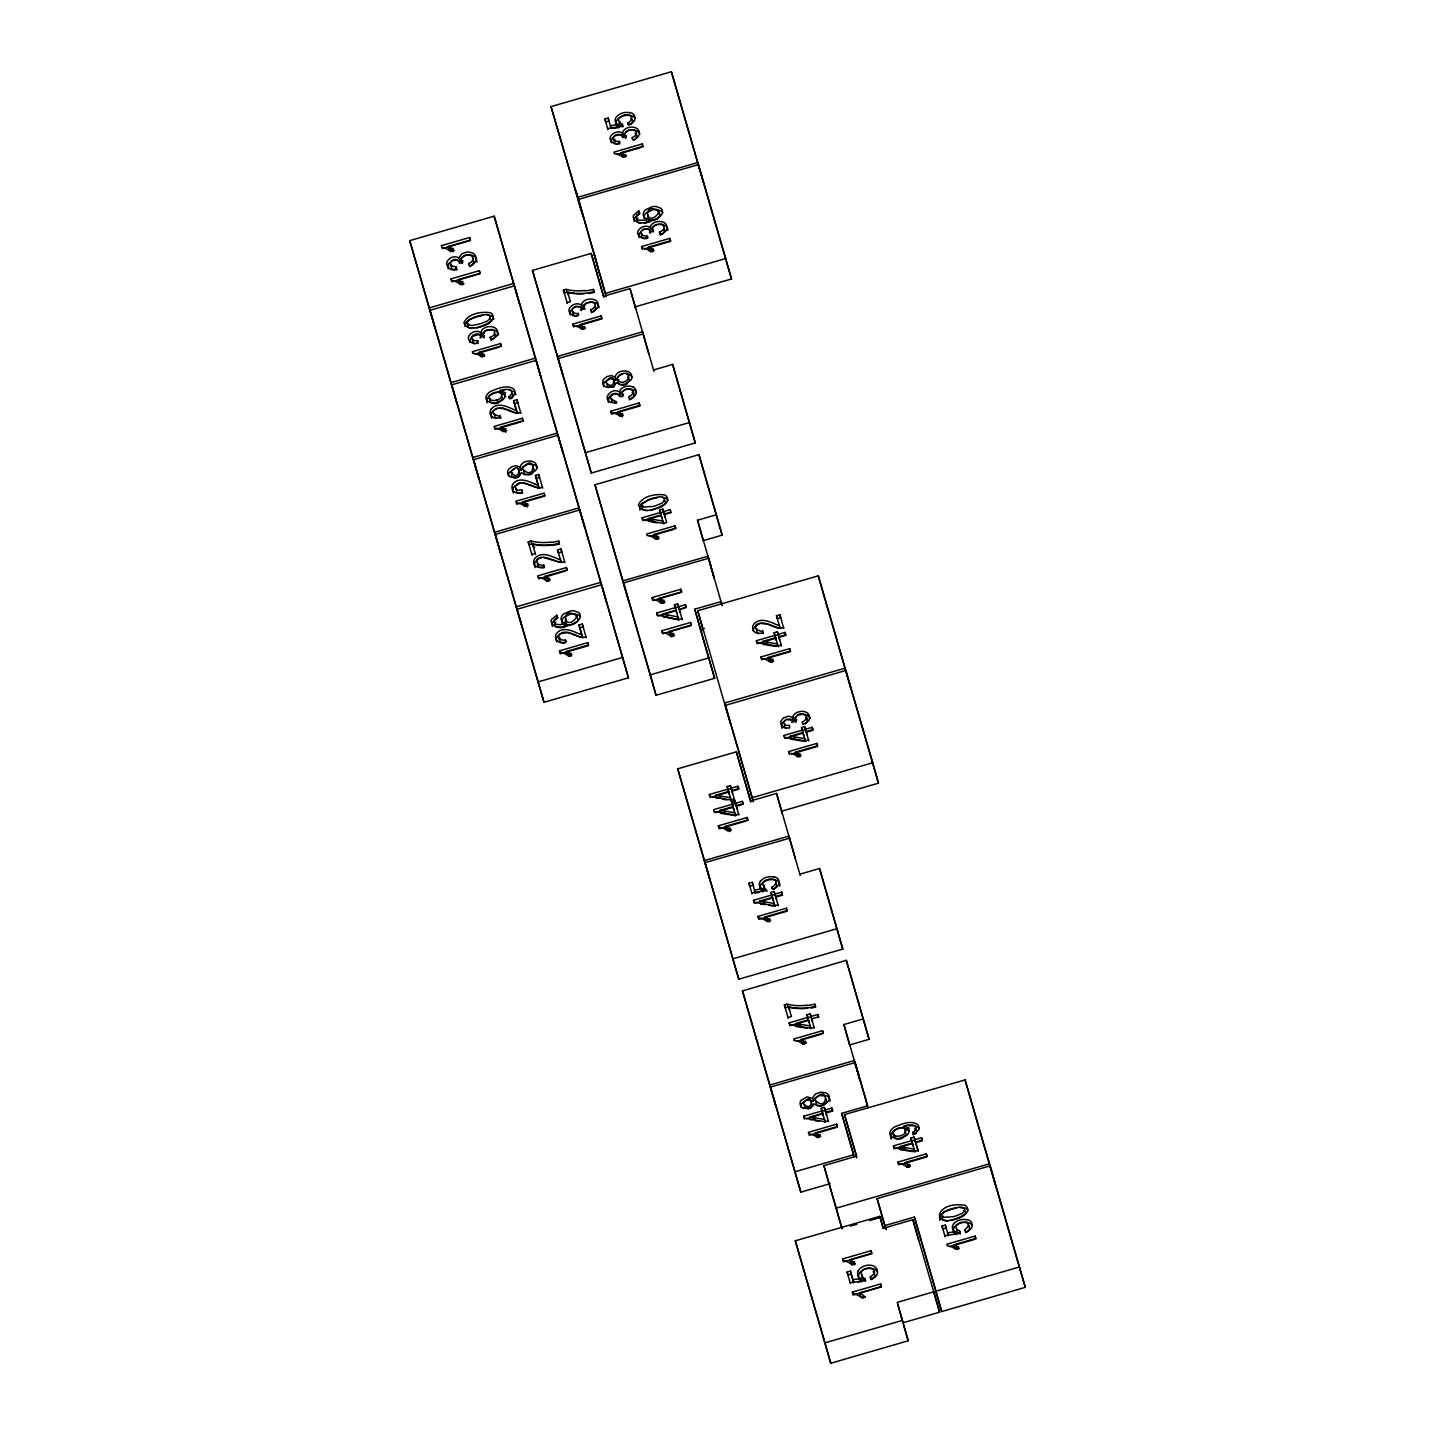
<?xml version="1.0" encoding="UTF-8"?>
<svg xmlns="http://www.w3.org/2000/svg" width="1435" height="1435" viewBox="0 0 1435 1435"><rect width="100%" height="100%" fill="white"/><g stroke="black" fill="none" stroke-linecap="round" stroke-linejoin="round"><path stroke-width="1.5" d="M451.308 264.65L451.648 268.973L456.994 269.923L456.169 266.964L450.464 265.583L450.877 261.206L455.917 259.699L460.025 261.331L459.361 257.134L461.783 253.834L467.218 251.932L472.187 252.775A7.444 6.906 -15.6 0 1 475.774 256.632A8.718 8.072 -15.6 0 1 475.954 257.367A7.049 6.529 -15.6 0 1 475.057 262.354A9.919 9.202 -15.6 0 1 469.891 266.031L468.689 263.61L469.514 266.569M460.025 261.331L461.55 257.69L465.783 255.322A9.884 9.166 -15.6 0 1 473.048 255.645A7.444 6.906 -15.6 0 1 476.456 259.215A8.718 8.072 -15.6 0 1 476.689 259.968A7.049 6.529 -15.6 0 1 476.976 262.049M498.286 334.05A6.493 6.027 -15.6 0 0 495.452 330.552C490.662 327.987 482.626 330.409 481.532 335.575C478.303 328.202 489.478 324.615 494.609 327.628A6.368 5.901 -15.6 0 1 497.353 330.75A7.229 6.691 -15.6 0 1 497.532 331.413A6.117 5.668 -15.6 0 1 496.707 335.718M573.982 307.808C577.749 304.435 584.655 311.018 581.695 303.79C584.009 299.126 590.754 297.87 595.184 300.041A6.35 5.883 -15.6 0 1 597.929 303.162A7.193 6.673 -15.6 0 1 598.108 303.825A6.099 5.65 -15.6 0 1 597.283 308.112A10.458 9.704 -15.6 0 1 591.866 311.879L590.736 309.727A12.108 11.229 -15.6 0 0 593.982 307.808L594.287 307.431M582.269 308.112L584.063 304.561L589.05 302.247M624.835 389.997C620.315 391.325 618.826 399.45 620.225 389.818C623.167 386.141 628.978 385.046 633.176 387.109M656.512 225.008C651.956 225.779 649.212 234.353 650.701 225.582C653.445 221.51 659.598 220.362 663.903 222.461A6.35 5.901 -15.6 0 1 666.647 225.582A7.211 6.673 -15.6 0 1 666.827 226.264A6.099 5.65 -15.6 0 1 666.001 230.533M807.349 715.383C802.596 712.747 794.542 715.24 793.447 720.37C790.237 712.998 801.412 709.41 806.524 712.424A6.475 6.009 -15.6 0 1 809.394 715.886A6.188 5.74 -15.6 0 1 808.622 720.496M584.458 309.35L584.727 308.148M630.611 130.226C625.463 129.132 621.642 140.863 622.898 131.643C625.373 127.195 631.902 125.975 636.297 128.11A6.314 5.866 -15.6 0 1 639.041 131.213A7.139 6.619 -15.6 0 1 639.221 131.876A6.063 5.614 -15.6 0 1 638.396 136.146M653.176 231.77L653.66 230.192M520.062 467.254C521.3 461.693 528.762 459.774 533.497 461.801A6.242 5.794 -15.6 0 1 536.367 464.725A7.695 7.121 -15.6 0 1 536.762 466.142A6.314 5.848 -15.6 0 1 535.955 470.16L529.497 474.411L524.69 474.626L521.64 472.689L517.712 476.922L510.824 477.12A5.668 5.256 -15.6 0 1 507.936 474.106A5.901 5.471 -15.6 0 1 508.546 469.317L512.134 466.554L516.564 465.658L520.062 467.254L520.887 470.196L517.605 468.635M520.887 470.196L522.824 466.698L527.488 464.33M615.023 377.154C616.261 371.593 623.723 369.674 628.458 371.701A6.314 5.866 -15.6 0 1 631.328 374.643A7.695 7.139 -15.6 0 1 631.723 376.042A6.242 5.794 -15.6 0 1 630.898 380.06L624.799 384.221L619.92 384.58L616.602 382.589L612.906 386.732L606.108 387.127A5.883 5.453 -15.6 0 1 603.633 379.235L607.095 376.454L611.525 375.575L615.023 377.154L615.848 380.114L610.323 378.661L604.404 382.212A5.883 5.453 -15.6 0 0 603.651 386.661M615.848 380.114L619.131 375.593M807.349 1099.945L813.34 1101.291L812.676 1097.596L815.546 1093.972L820.856 1092.143L825.968 1092.878A6.242 5.794 -15.6 0 1 828.82 1095.82M813.34 1101.291L814.901 1098.152L818.56 1095.856M956.75 1228.988L957.199 1232.27L960.446 1233.974L959.62 1231.015L956.069 1228.826L956.123 1225.616L960.661 1222.387L966.903 1222.207L969.181 1225.633L964.876 1229.669L965.701 1232.629M467.182 321.888L469.514 319.252L475.846 316.633A74.835 69.382 -15.6 0 1 479.164 315.664L485.909 314.498L489.317 315.467A2.727 2.529 -15.6 0 1 490.106 318.139L487.757 320.776L481.425 323.395A74.082 68.683 -15.6 0 1 478.913 324.131L472.133 325.476L468.24 324.83A2.888 2.673 -15.6 0 1 467.182 321.835M942.508 1217.364L943.279 1216.055M490.931 321.099L488.922 323.521M815.815 1101.327L816.658 1105.201L821.538 1106.116M862.13 1274.962L862.148 1278.477L864.803 1280.72M494.411 413.603L494.949 417.549L498.932 418.141A17.955 16.646 -15.6 0 0 500.402 417.872C500.923 414.966 489.245 415.719 494.375 409.872M516.116 488.6L516.905 492.492L521.712 493.317M537.91 563.184C535.291 571.022 549.982 565.516 540.708 565.121C534.986 565.246 536.224 557.282 541.623 557.784M484.259 335.557L484.025 337.96M523.452 470.034L524.367 474.25L530.161 474.752M606.7 383.809L608.063 387.54L613.462 386.966M858.202 1270.979L858.56 1270.298A9.901 9.184 -15.6 0 1 863.601 1266.334L864.049 1266.118A12.897 11.964 -15.6 0 1 872.157 1265.491L874.346 1266.495A6.816 6.314 -15.6 0 1 876.695 1268.953L877.036 1269.778M756.927 628.817L756.711 631.561L758.738 633.588M462.823 260.811L462.321 263.412M619.866 121.275C618.288 123.607 620.315 126.621 622.898 126.818C623.83 123.894 615.077 121.598 619.866 117.311C622.916 114.782 628.781 113.132 631.633 116.701C633.624 120.54 623.149 125.652 630.665 124.397M859.386 1273.258L859.188 1273.598A6.565 6.081 -15.6 0 0 858.56 1277.706M559.901 637.786C557.91 640.817 561.677 643.974 564.69 642.988C570.036 638.198 558.036 642.324 558.538 636.53C561.91 627.884 573.426 634.36 579.292 636.602A21.938 20.341 -15.6 0 0 580.099 636.907A11.857 10.996 -15.6 0 0 582.574 637.481L578.987 624.996L582.305 624.028L586.233 637.678M573.318 311.664C570.664 319.341 585.247 314.624 575.13 313.243C569.516 312.651 572.834 305.476 577.265 306.301A3.928 3.641 -15.6 0 1 579.525 306.767A4.682 4.341 -15.6 0 1 581.48 309.189M756.891 625.05C751.456 631.49 764.712 629.947 763.151 633.588M784.766 723.904L784.299 726.397L786.057 728.28M618.646 379.54C615.848 384.239 623.077 386.607 626.342 384.185M626.18 135.643L625.732 138.513M764.137 885.341L763.815 888.947L767.025 891.081M954.275 1227.069L953.737 1228.001A5.525 5.13 -15.6 0 0 953.253 1230.53M760.389 881.305L759.85 882.238A5.489 5.094 -15.6 0 0 759.528 885.7A6.242 5.776 -15.6 0 0 762.416 888.785L763.205 891.799A6.242 5.776 -15.6 0 1 761.016 890.005M472.85 339.108L472.51 341.943L474.734 343.683M642.145 233.941C638.198 241.564 655.418 238.12 644.1 235.699C638.306 235.376 641.337 227.878 646.001 228.721A3.928 3.641 -15.6 0 1 648.243 229.205L650.826 230.407M647.956 215.232L648.243 219.411L653.607 220.38M916.427 1132.879L916.822 1130.332L914.795 1128.358M804.497 1104.519L804.551 1108.017L808.551 1109.058M489.568 395.36L489.425 395.558A3.283 3.049 -15.6 0 0 489.909 399.665L491.075 400.132A9.22 8.556 -15.6 0 0 497.102 399.863M490.393 398.32L490.25 398.517A3.283 3.049 -15.6 0 0 490.734 402.625M893.503 1130.924L893.359 1131.121A3.283 3.049 -15.6 0 0 893.844 1135.228L895.009 1135.713M468.599 323.754L468.007 324.848A2.888 2.673 -15.6 0 0 469.066 327.79L474.07 328.328M801.071 1100.448L806.99 1096.878L812.515 1098.331M796.694 719.581L795.887 722.54M643.203 505.802L642.414 507.093A2.78 2.583 -15.6 0 0 642.378 508.582A2.888 2.673 -15.6 0 0 643.49 510.053L647.92 510.645M491.38 408.867C497.174 402.069 506.519 406.248 513.066 409.28A13.776 12.789 -15.6 0 0 516.367 410.195L517.192 413.101A11.875 10.996 -15.6 0 1 514.717 412.545A21.938 20.341 -15.6 0 1 513.891 412.24L504.402 408.616L498.788 408.24M611.651 398.266L611.633 402.266L616.404 403.217M566.179 619.149L565.157 621.319L565.982 623.561M623.49 394.069L622.467 396.813M472.043 261.403C477.407 253.242 459.523 252.596 461.622 260.991A7.498 6.942 -15.6 0 0 462.554 262.623L459.397 263.233M614.915 139.123L614.126 142.226L616.853 144.218M916.068 1133.291L914.633 1134.35M635.4 135.482L635.059 135.823A12.144 11.247 -15.6 0 1 631.831 137.724L633.014 140.002A10.476 9.722 -15.6 0 0 638.485 136.217M512.582 472.815C509.12 475.81 514.143 479.595 517.228 477.658M631.292 123.93L632.817 120.791L630.754 118.19M491.613 394.266A13.023 12.072 -15.6 0 0 489.783 395.504L488.026 397.298A7.39 6.852 -15.6 0 0 487.2 398.769L486.806 400.239A5.435 5.04 -15.6 0 0 486.842 401.692L487.183 402.787M893.736 1131.067L891.978 1132.879A7.39 6.852 -15.6 0 0 891.135 1134.35L890.74 1135.82A5.363 4.969 -15.6 0 0 891.422 1138.942M632.369 398.141C636.674 394.392 631.472 385.907 625.786 389.656M756.281 625.481L754.702 627.023A6.009 5.561 -15.6 0 0 753.465 631.095M537.372 559.686L535.793 561.228A5.973 5.543 -15.6 0 0 534.555 565.282L534.699 565.964A8.215 7.623 -15.6 0 0 535.022 566.968A6.475 5.991 -15.6 0 0 535.255 567.614M644.333 223.178A26.243 24.341 -15.6 0 0 649.266 221.959L648.494 219.124L645.391 218.066A5.973 5.525 -15.6 0 1 644.458 217.313L644.207 217.044A4.843 4.502 -15.6 0 1 643.364 215.483A5.04 4.664 -15.6 0 1 643.203 214.281A4.825 4.466 -15.6 0 1 643.364 213.097L644.261 211.286A8.951 8.287 -15.6 0 1 645.876 209.564L652.136 206.784A14.063 13.041 -15.6 0 1 655.956 206.461L660.817 208.183A5.345 4.951 -15.6 0 1 662.055 209.976L662.36 211.142A5.65 5.238 -15.6 0 1 662.199 213.331L661.535 214.766A9.005 8.359 -15.6 0 1 659.705 216.882C652.943 221.044 636.153 228.129 633.212 216.828A5.058 4.7 -15.6 0 1 633.588 215.232L638.808 210.963L639.633 213.923L634.413 218.174A5.058 4.7 -15.6 0 0 634.037 219.77L634.234 221.456M613.821 386.732L615.418 383.737L613.409 381.315M471.864 265.224L473.927 262.318L472.904 259.197M663.347 505.766L665.356 503.344A2.727 2.529 -15.6 0 0 664.584 500.671L663.741 500.187M632.153 398.302L631.92 398.464A14.529 13.471 -15.6 0 1 629.893 399.576M805.286 723.778C809.304 721.41 806.847 714.074 802.398 714.056C793.914 712.298 797.125 722.11 792.873 721.984M963.1 1216.252L965.45 1213.615A2.727 2.529 -15.6 0 0 964.661 1210.925L963.567 1210.351M657.678 218.748L660.297 215.017L657.93 212.219M518.501 477.066L520.475 474.178L518.788 471.559M642.073 230.587L639.149 233.69L638.952 237.6M573.354 308.148L570.52 311.072L570.125 314.875M774.326 888.965L776.891 885.951L775.546 882.812M627.005 383.827L629.642 380.347L627.777 377.01M657.481 218.873L654.252 220.237M488.582 323.736L482.25 326.355M967.154 1231.947L970.024 1228.414L967.961 1225.257M469.98 319.575L465.873 322.893L464.958 326.552M614.88 135.984L611.74 138.944L611.202 142.747M494.698 409.675L497.299 408.58M560.403 633.84L557.587 636.189A5.991 5.561 -15.6 0 0 556.403 640.225M757.232 624.853L759.886 623.741M774.057 889.108C768.102 888.606 776.102 885.592 776.138 882.292C775.779 878.848 771.33 878.507 768.712 879.278C758.936 881.592 763.689 886.615 766.756 890.543L751.761 892.857M642.485 230.335L644.961 229.385M470.519 319.287L472.743 318.265M619.633 375.306L622.001 374.356M662.199 506.447L660.136 507.398M962.293 1216.719L960.212 1217.651M531.398 474.267L534.609 470.859L533.031 467.218M871.655 1279.356L875.26 1275.536L873.126 1271.643M499.183 402.464L502.519 399.235L501.533 395.881M492.366 393.872L504.618 390.177M897.144 1129.058L895.566 1129.847A13.023 12.072 -15.6 0 0 893.736 1131.067A8.897 8.251 -15.6 0 1 903.602 1128.143C908.05 1129.309 904.678 1135.372 901.09 1135.533A9.22 8.556 -15.6 0 1 894.956 1135.856M785.752 719.975L781.878 723.455L781.932 728.334M810.147 1108.573L812.874 1105.775L811.421 1102.726M511.757 393.262C517.066 399.378 503.595 401.226 511.99 393.782C512.815 387.755 504.169 389.226 500.582 390.374M913.36 1134.977C911.064 1132.107 920.337 1127.659 913.539 1125.237C910.238 1124.627 900.229 1124.735 905.575 1129.273A7.193 6.673 -15.6 0 1 907.924 1130.278L908.821 1131.067M871.045 1279.643C867.906 1275.751 876.283 1275.213 874.256 1270.8C872.893 1267.589 868.588 1267.607 865.789 1268.612C857.269 1270.764 862.848 1277.832 865.789 1280.971M561.121 633.499L568.009 632.602A47.75 44.288 -15.6 0 1 574.161 634.97M557.659 617.552L556.69 615.256L551.471 619.525A5.058 4.7 -15.6 0 0 551.094 621.122C554.036 632.44 570.843 625.337 577.605 621.176A9.023 8.359 -15.6 0 0 579.435 619.077L580.099 617.642A5.65 5.238 -15.6 0 0 580.26 615.436L579.955 614.27A5.327 4.951 -15.6 0 0 578.718 612.476L573.856 610.772A14.081 13.059 -15.6 0 0 570.018 611.077L563.776 613.857A8.951 8.305 -15.6 0 0 562.143 615.597L561.246 617.391A4.825 4.466 -15.6 0 0 561.085 618.593A5.04 4.664 -15.6 0 0 561.264 619.776A4.843 4.502 -15.6 0 0 562.107 621.337L562.359 621.606A5.973 5.525 -15.6 0 0 563.273 622.359C566.915 622.575 568.493 628.261 564.099 625.319M615.758 135.572L619.794 134.8L623.221 136.038M823.152 1105.668L826.937 1102.385L825.86 1098.546M898.059 1128.663L906.346 1126.17M647.92 500.223L640.692 504.636L639.795 510.142M659.526 507.631L656.674 508.6M959.602 1217.902L956.768 1218.871A74.172 68.772 -15.6 0 1 954.257 1219.606L950.472 1220.521M498.609 402.715L497.981 402.93A9.22 8.556 -15.6 0 1 491.846 403.253L490.806 402.535M473.891 317.817L477.102 316.776M648.315 500.08L652.046 498.878M497.156 399.97C500.671 399.612 504.115 394.194 499.739 392.383M901.915 1138.493L906.454 1134.798L904.732 1130.995M613.534 394.23L608.835 397.585L608.314 402.517M786.667 719.617L793.447 720.37M505.658 396.742A4.664 4.323 -15.6 0 0 504.887 395.486L503.972 394.715A7.193 6.673 -15.6 0 0 501.622 393.71L500.492 390.392M500.725 393.549L505.748 392.455M514.412 468.976L509.443 472.312A5.722 5.309 -15.6 0 0 508.474 475.81M819.17 1095.64L826.793 1095.838A6.314 5.866 -15.6 0 1 829.645 1098.779A7.695 7.121 -15.6 0 1 830.04 1100.179A6.242 5.776 -15.6 0 1 830.148 1101.219M775.564 1105.416L742.451 990.939L846.309 960.338L869.072 1039.317L849.61 1044.949L843.906 1024.518L863.368 1018.886M952.122 1209.149C947.19 1210.656 937.593 1213.472 939.871 1220.414M583.561 217.707L551.004 106.62L671.383 71.75L731.509 278.946L634.772 306.964M608.135 118.011L608.96 120.97L605.66 121.921L604.835 118.961L608.135 118.011L611.22 128.684L610.395 125.724L618.252 124.576L619.077 127.536L613.175 128.397M624.548 157.115A16.431 15.229 -15.6 0 0 621.696 155.697L620.889 152.702L642.898 146.334L642.216 143.948L613.965 152.128L614.413 153.671A15.39 14.26 -15.6 0 1 622.987 157.33M616.817 154.514L641.014 147.5M621.714 155.662L625.714 154.496M623.095 157.222L626.449 156.254A16.431 15.229 -15.6 0 0 620.871 152.738M581.085 210.73L575.399 190.317L577.857 197.295L697.823 162.532M435.02 328.328L409.71 240.649L494.178 216.183L541.228 378.535M453.083 251.843A17.955 16.646 -15.6 0 0 449.209 249.475L448.384 246.497L470.393 240.111L469.64 237.493L441.388 245.672L441.89 247.358A15.982 14.816 -15.6 0 1 450.572 251.645L454.088 250.533M442.213 248.632L470.465 240.452L469.64 237.493M449.209 249.439L453.209 248.291M479.308 270.695L480.133 273.637L451.881 281.834L451.056 278.874L479.308 270.695L480.079 273.314L458.07 279.681L458.895 282.641A17.955 16.646 -15.6 0 1 462.572 284.901M458.895 282.641L462.895 281.475M463.756 283.717L460.42 284.686A15.982 14.816 -15.6 0 0 451.577 280.471L451.056 278.874M563.237 376.831L532.475 270.408L591.184 253.403L603.669 296.238L630.037 288.596L653.894 371.27M731.509 278.946L698.432 164.612L578.466 199.375L606.144 296.686M456.778 403.002L429.316 307.897L513.766 283.43M642.414 249.511L641.588 246.551L669.822 238.371L670.522 240.757L648.512 247.125L649.337 250.085L653.338 248.937M644.423 248.937L670.647 241.331L669.822 238.371M650.737 251.663L654.073 250.694A16.485 15.283 -15.6 0 0 648.494 247.161M599.274 273.116L593.964 252.596M563.453 290.067L566.143 289.296L566.968 292.256L564.278 293.027L563.453 290.067L567.327 303.502M567.112 302.642L570.448 301.673L567.668 292.166L568.493 295.126M725.805 258.515L605.426 293.386L575.794 190.191M484.061 354.122L480.061 355.27L479.236 352.31L501.245 345.943L500.546 343.557L472.294 351.736L472.743 353.279M573.695 327.072L572.87 324.131L601.104 315.933L601.803 318.319L579.794 324.705L580.619 327.664L584.619 326.498M475.146 354.104L499.344 347.091M575.704 326.498L601.929 318.893L601.104 315.933M582 329.225L585.337 328.256M451.074 382.589L535.524 358.122L514.465 285.834L430.016 310.301L478.608 477.909M653.732 369.907L672.638 364.418L695.275 442.931L591.274 473.048L557.533 356.418L642.629 331.772L648.943 354.337M643.257 333.924L558.161 358.571L591.274 473.048M517.192 413.101L513.587 400.634L516.923 399.665L520.851 413.316M514.43 403.594L517.748 402.625L516.923 399.665M505.784 432.24A16.467 15.265 -15.6 0 0 501.819 430.034L501.012 427.056L523.04 420.67L522.34 418.285L494.07 426.482L494.519 428.007A15.408 14.278 -15.6 0 1 503.111 431.684L506.573 430.608M494.896 429.424L521.156 421.836M501.837 429.998L505.837 428.85M639.095 403.002L639.92 405.962L611.669 414.141L610.844 411.181L639.095 403.002L639.795 405.387L617.785 411.755L618.611 414.715A16.467 15.265 -15.6 0 1 622.557 416.939M618.611 414.715L622.611 413.549M472.904 457.496L557.372 433.029L536.188 360.346L451.738 384.813L500.402 552.672M585.57 452.635L689.571 422.5M523.004 482.913L535.703 487.039A21.938 20.341 -15.6 0 0 536.511 487.344A11.875 10.996 -15.6 0 0 538.986 487.918L535.399 475.433L538.717 474.483L542.663 488.115M536.224 478.393L539.542 477.442L538.717 474.483M527.649 503.649L523.631 504.815L522.806 501.855L544.834 495.47L544.134 493.102L515.883 501.281L516.331 502.824M516.708 504.241L544.959 496.044M628.638 601.265L594.951 484.779L698.935 454.662L722.146 535.147L703.24 540.636L697.536 520.205L716.442 514.734M525.031 506.376L528.367 505.407A16.467 15.265 -15.6 0 0 522.788 501.891M494.698 532.259L579.148 507.793L558 435.2L473.55 459.666L522.107 627.185M530.968 541.049L531.793 544.008L529.049 544.798L528.224 541.856L530.968 541.049A53.077 49.203 -15.6 0 0 550.484 542.161M661.876 517.856L659.598 509.891L662.773 508.977L663.526 511.595L670.271 509.64L670.97 512.044L664.226 513.981M642.952 520.761L642.127 517.802L660.369 512.51L659.598 509.891M653.427 520.313L649.194 521.533L648.369 518.591L661.051 514.914M644.979 520.17L661.194 515.47M664.351 514.555L671.096 512.6M531.901 554.412L535.273 553.444M560.942 548.941L561.767 551.901L558.376 552.888L557.551 549.928L560.942 548.941L564.888 562.592M657.894 539.381A16.502 15.301 -15.6 0 0 654.468 537.569L653.642 534.573L675.67 528.188L674.97 525.802L646.719 533.999L647.167 535.524A15.426 14.296 -15.6 0 1 655.741 539.219M649.553 536.367L673.786 529.354M654.468 537.533L658.486 536.367M655.867 539.112L659.203 538.143A16.502 15.301 -15.6 0 0 653.642 534.609M548.959 581.229A16.538 15.337 -15.6 0 0 545.479 579.435L544.672 576.457L567.058 569.964L566.377 567.578L537.623 575.901L538.071 577.444A15.588 14.458 -15.6 0 1 546.789 581.085M538.448 578.861L565.139 571.13M545.497 579.399L549.569 578.233M546.896 580.978L550.287 579.991A16.538 15.337 -15.6 0 0 544.654 576.493M516.421 606.772L600.87 582.305L579.776 509.945L495.326 534.412L522.842 629.66L543.991 702.271L628.44 677.804L601.588 584.78L517.138 609.247L543.991 702.271M722.379 605.606L721.231 601.516L694.773 609.175L714.648 678.271L656.028 695.258L622.933 580.852L708.029 556.188L713.733 576.619M680.854 589.265L681.679 592.225L652.925 600.548L652.1 597.588L680.854 589.265L681.607 591.884L659.221 598.377L660.046 601.337A17.973 16.664 -15.6 0 1 663.58 603.435M660.046 601.337L664.118 600.153M661.589 603.382L664.979 602.395A17.973 16.664 -15.6 0 0 659.203 598.413M582.574 637.481L579.812 627.956L583.13 626.987L582.305 624.028M676.854 613.211L674.432 604.745L677.661 603.812L682.253 619.687M676.1 610.592L657.553 615.956L656.728 613.014L685.356 604.709L686.109 607.328L679.257 609.319M663.131 614.001L677.984 616.942L678.809 619.902L663.957 616.942L663.131 614.001L676.029 610.252M679.311 609.66L684.459 608.171M663.957 616.942L668.262 615.705M587.722 642.665L588.565 645.624L560.296 653.822L559.471 650.862L587.722 642.665L588.422 645.05L566.394 651.436L567.238 654.396A16.485 15.283 -15.6 0 1 571.004 656.495M703.455 631.149L697.751 610.736L818.273 575.83L878.453 783.169L781.662 811.206M681.966 618.593L678.737 619.525L657.338 615.149L656.728 613.014M567.238 654.396L571.238 653.23M568.619 655.956L571.955 655.006A16.485 15.283 -15.6 0 0 566.394 651.472M690.522 622.467L691.347 625.427L662.611 633.75L661.786 630.79L690.522 622.467L691.293 625.086L668.889 631.579L669.715 634.539A17.973 16.664 -15.6 0 1 673.051 636.476M669.715 634.539L673.786 633.355M671.257 636.584L674.647 635.597A17.973 16.664 -15.6 0 0 668.871 631.597M714.648 678.271L700.477 629.588L704.549 628.422M538.286 681.858L622.754 657.391M779.851 614.736L780.676 617.696L777.286 618.682L776.461 615.723L779.851 614.736L783.797 628.44M776.443 640.692L774.147 632.692L777.375 631.759L778.147 634.396L784.999 632.404L785.698 634.808L778.846 636.799M775.743 638.288L757.196 643.669L756.371 640.71L774.918 635.328L774.147 632.692M776.12 646.45L763.546 644.423L762.72 641.463L775.617 637.732M778.972 637.355L785.824 635.364L784.999 632.404M656.028 695.258L650.324 674.827L708.962 657.84M763.546 644.423L767.833 643.167M781.304 645.248L778.093 646.198L756.945 642.665L756.371 640.71M761.806 659.903L760.981 656.943L789.716 648.62L790.416 651.024L768.03 657.499L768.855 660.459A16.592 15.39 -15.6 0 1 772.317 662.306M763.85 659.311L790.542 651.58L789.716 648.62M768.855 660.459L772.927 659.275M845.179 668.136L724.639 703.042L752.998 800.891M803.474 741.231L791.08 739.168L790.255 736.209L804.712 738.612L805.537 741.572L801.483 727.527L804.658 726.612L806.936 734.576M803.08 733.106L784.837 738.379L784.012 735.438L802.255 730.146L801.483 727.527M805.412 729.231L812.156 727.276L812.838 729.662L806.111 731.617M802.308 730.487L805.483 729.572L804.658 726.612M710.164 880.982L677.715 768.819L736.352 751.832L750.649 800.927L776.568 793.429L800.228 875.511M790.255 736.209L802.936 732.532M806.237 732.191L812.981 730.236L812.156 727.276M791.08 739.168L795.313 737.931M808.569 740.029L805.394 740.962L784.586 737.375L784.012 735.438M789.429 754.541L788.604 751.599L816.856 743.402L817.537 745.787L795.528 752.173L796.353 755.133A16.485 15.283 -15.6 0 1 799.779 756.962M791.456 753.967L817.681 746.361L816.856 743.402M796.353 755.133L800.371 753.967M797.752 756.693L801.089 755.725A16.485 15.283 -15.6 0 0 795.528 752.209M729.428 794.488L727.132 786.524L730.361 785.591L731.115 788.21L737.985 786.236L738.666 788.622L731.814 790.595M710.182 797.483L709.356 794.524L727.904 789.142L727.132 786.524M720.818 796.981L716.513 798.237L715.688 795.277L728.603 791.528M712.244 796.873L728.729 792.102M731.958 791.169L738.81 789.178L737.985 786.236M731.886 802.936L735.097 802.004M752.317 797.645L872.749 762.756L845.843 670.45L725.41 705.338L753.447 801.734M733.124 807.223L714.576 812.587L713.751 809.627L732.298 804.264L731.545 801.627L734.756 800.694L735.527 803.331L742.379 801.34L743.079 803.726L736.227 805.717M732.998 806.649L720.101 810.38L720.926 813.34L735.599 815.69L732.37 804.587L735.581 803.654L738.899 815.008M738.074 805.788L741.5 804.802M720.926 813.34L725.231 812.102M738.684 814.147L735.455 815.08L714.325 811.582L713.751 809.627M747.097 817.502L747.922 820.461L719.168 828.784L718.343 825.825L747.097 817.502L747.779 819.887L725.392 826.381L726.218 829.34A16.556 15.354 -15.6 0 1 730.218 831.565M726.218 829.34L730.289 828.156M731.025 829.932L727.617 830.919A15.606 14.476 -15.6 0 0 718.809 827.313L718.343 825.825M800.084 874.13L819.546 868.498L842.775 949.073L738.774 979.208L704.459 860.569L788.999 836.085L795.295 858.578M789.591 838.148L705.069 862.65L738.774 979.208M752.263 882.274L753.088 885.234L749.788 886.184L748.944 883.225L752.263 882.274L755.33 892.947L759.258 892.373M773.268 900.355L770.99 892.409L774.165 891.494L774.918 894.095L781.662 892.139L782.344 894.525L775.617 896.48M772.568 897.969L754.344 903.261L753.518 900.301L771.743 895.009L770.99 892.409M764.712 904.696L760.586 904.032L759.743 901.072L772.443 897.395M775.743 897.054L782.488 895.099L781.662 892.139M760.586 904.032L764.801 902.794M778.057 904.857L774.882 905.79L754.075 902.238L753.518 900.301M786.344 908.212L787.169 911.171L758.9 919.369L758.075 916.409L786.344 908.212L787.026 910.597L765.016 916.965L765.842 919.925A16.431 15.229 -15.6 0 1 769.608 922.023M765.842 919.925L769.842 918.777M767.223 921.485L770.559 920.517M733.07 958.777L837.071 928.66M787.958 1007.101L785.214 1007.89L784.389 1004.93L787.133 1004.141L787.958 1007.101A53.956 50.028 -15.6 0 0 807.475 1008.213M788.048 1017.505L791.438 1016.518L788.658 1007.011L789.483 1009.971M809.268 1022.796L806.99 1014.832L810.219 1013.899L810.972 1016.518L817.824 1014.527L818.524 1016.913L811.672 1018.904M790.039 1025.792L789.214 1022.832L807.761 1017.451L806.99 1014.832M806.847 1028.213L796.371 1026.527L795.546 1023.585L808.443 1019.837M792.084 1025.182L808.587 1020.411M796.371 1026.527L800.676 1025.29M814.129 1027.334L810.901 1028.267L789.77 1024.769L789.214 1022.832M805.735 1041.308L801.663 1042.492L800.838 1039.532L823.224 1033.056L822.524 1030.671L793.788 1038.994L794.237 1040.536M796.676 1041.362L821.304 1034.222M803.062 1044.052L806.452 1043.084A16.538 15.337 -15.6 0 0 800.82 1039.568M830.13 1183.66L800.838 1192.144L769.86 1085.004L854.399 1060.501L860.103 1080.932L843.906 1024.518M854.004 1156.538L841.663 1113.345L867.691 1105.811L855.081 1062.564L770.469 1087.066L800.838 1192.144M823.511 1116.269L821.233 1108.322L824.408 1107.407L825.161 1110.026L831.905 1108.071L832.605 1110.457L825.86 1112.394M804.587 1119.174L803.761 1116.215L822.004 1110.941L821.233 1108.322M815.062 1118.726L810.829 1119.946L810.004 1117.004L822.685 1113.327M806.614 1118.582L822.829 1113.901M825.986 1112.968L832.731 1111.031L831.905 1108.071M856.856 1157.884L844.48 1114.6L965.073 1079.927L1025.29 1287.356L941.683 1311.572L914.382 1217.041L884.947 1225.562L886.095 1229.651M828.318 1120.807L825.143 1121.739L804.317 1118.17L803.761 1116.215M818.721 1137.22A16.467 15.265 -15.6 0 0 816.084 1135.928L815.277 1132.95L837.287 1126.565L836.605 1124.179L808.335 1132.376L808.784 1133.901A15.408 14.278 -15.6 0 1 817.358 1137.578M809.161 1135.318L835.403 1127.731M816.102 1135.892L820.102 1134.744M817.484 1137.471L820.82 1136.502A16.467 15.265 -15.6 0 0 815.259 1132.968M910.92 1137.991L914.077 1137.076L914.848 1139.695L921.593 1137.74L922.274 1140.125L915.548 1142.081L917.987 1150.493L914.83 1151.408L894.005 1147.839L893.449 1145.901L911.673 1140.61L910.92 1137.991L913.198 1145.955M795.133 1171.731L853.735 1154.745L841.663 1113.345M823.887 1165.65L841.986 1228.593L823.887 1165.65L856.605 1156.162L844.48 1114.6M912.911 1151.677L900.516 1149.632L899.691 1146.673L912.373 1142.995M912.499 1143.569L894.274 1148.861L893.449 1145.901M900.516 1149.632L904.732 1148.395M898.848 1165.005L898.023 1162.045L926.292 1153.848L926.974 1156.233L904.947 1162.619L905.79 1165.579L909.79 1164.413M900.857 1164.413L927.118 1156.807L926.292 1153.848M907.171 1167.139L910.508 1166.171A16.467 15.265 -15.6 0 0 904.947 1162.655M836.282 1208.162L989.522 1163.785M885.808 1229.382L877.09 1198.602L990.114 1165.848L1025.29 1287.356M939.584 1312.182L933.88 1291.769L897.252 1302.37L908.194 1340.792L830.721 1363.25L795.295 1240.809L879.834 1216.324L883.314 1228.288L912.893 1219.714L939.584 1312.182L902.956 1322.801L897.826 1304.415M850.489 1226.118L856.874 1224.27M869.646 1220.575L882.417 1216.88M945.324 1225.06L946.149 1228.019L942.849 1228.988L942.024 1226.028L945.324 1225.06L948.409 1235.786L947.584 1232.826L955.459 1231.678L956.284 1234.638A6.278 5.83 -15.6 0 1 953.432 1231.75M870.973 1250.728L871.798 1253.688L843.547 1261.867L842.722 1258.926L870.973 1250.728L871.745 1253.347L849.717 1259.733L850.542 1262.692A17.955 16.646 -15.6 0 1 854.22 1264.953M850.542 1262.692L854.56 1261.526M852.085 1264.737L855.421 1263.769M851.224 1274.101L847.924 1275.051L847.098 1272.092L850.399 1271.141L853.717 1282.621L850.399 1271.141M957.791 1249.508A16.502 15.301 -15.6 0 0 954.544 1247.822L953.737 1244.845L975.764 1238.459L975.065 1236.073L946.795 1244.253L947.244 1245.795A15.426 14.296 -15.6 0 1 955.836 1249.49M949.647 1246.638L973.863 1239.607M954.562 1247.804L958.562 1246.638M955.943 1249.383L959.297 1248.414A16.502 15.301 -15.6 0 0 953.719 1244.88M880.659 1283.93L881.485 1286.89L853.215 1295.07L852.39 1292.11L880.659 1283.93L881.413 1286.549L859.404 1292.935L860.229 1295.895M865.09 1296.971L861.753 1297.94A16 14.834 -15.6 0 0 852.91 1293.706L852.39 1292.11M941.683 1311.572L935.997 1291.159L1019.585 1266.944M830.721 1363.25L825.017 1342.837L902.489 1320.379M905.359 1128.897L909.144 1128.089M807.116 1099.999L801.896 1103.407A5.722 5.309 -15.6 0 0 800.963 1107.21M478.232 316.453L482.644 315.413M652.656 498.698L658.055 497.497M952.732 1208.97L956.661 1208.019M522.681 493.084L521.856 490.124L516.779 490.017L514.986 486.573L518.412 483.057L524.421 483.039A47.75 44.27 -15.6 0 1 530.573 485.407M476.653 327.862L479.738 327.09A74.082 68.683 -15.6 0 0 481.442 326.606M651.077 510.125L654.163 509.353A74.172 68.772 -15.6 0 0 655.024 509.102M527.937 464.223L534.322 464.761A6.314 5.866 -15.6 0 1 537.192 467.684A7.695 7.121 -15.6 0 1 537.425 468.384M520.17 483.129L513.999 486.626A5.973 5.543 -15.6 0 0 512.815 490.662L512.959 491.344M622.646 137.652L625.75 137.025A6.242 5.794 -15.6 0 1 624.889 135.554C624.315 129.473 633.104 128.558 637.122 131.069M650.252 232.022L653.356 231.412A6.296 5.83 -15.6 0 1 652.495 229.941C651.903 223.824 660.71 222.909 664.728 225.421A6.493 6.009 -15.6 0 1 667.58 228.882M581.534 309.583L584.637 308.973M480.958 337.189L484.061 336.579A6.296 5.848 -15.6 0 1 483.2 335.09M619.525 396.67L622.629 396.042L621.75 392.67L624.745 389.602L629.05 388.741L634.001 390.069A6.475 6.009 -15.6 0 1 636.458 392.526M760.963 623.49L767.097 623.759L776.73 627.382A22.278 20.646 -15.6 0 0 777.573 627.687A12.09 11.211 -15.6 0 0 780.084 628.243L779.259 625.283A14.027 13.005 -15.6 0 1 775.922 624.404C769.16 621.319 759.402 617.14 753.662 624.351A6.009 5.561 -15.6 0 0 752.711 628.476L752.801 628.835A8.305 7.695 -15.6 0 0 753.106 629.839M619.22 144.235C622.772 139.339 613.678 143.321 613.175 138.764C612.871 136.002 616.045 134.477 618.395 134.37A3.928 3.641 -15.6 0 1 620.637 134.836A4.664 4.323 -15.6 0 1 622.593 137.24M478.16 343.7L477.658 340.687L473.514 340.597L471.487 338.301L472.85 335.27L476.707 333.889A3.928 3.641 -15.6 0 1 478.949 334.355L481.532 335.575M658.217 224.577L661.643 224.47A3.785 3.498 -15.6 0 1 663.149 229.977M543.273 567.955L539.219 567.471A6.493 6.027 -15.6 0 1 534.089 564.063M607.651 128.576L622.629 126.262L622.413 123.912M944.84 1235.696L959.854 1233.382L959.62 1231.015M614.915 393.907L620.099 395.055M762.38 888.839L754.505 889.987L755.33 892.947M908.552 1125.74L914.508 1125.65L918.364 1127.426A5.614 5.202 -15.6 0 1 919.046 1128.233M850.202 1282.711L865.251 1280.594L864.964 1278.011M852.892 1279.661L860.785 1278.621L861.61 1281.581L857.664 1282.101M589.946 302.067L596.009 303A6.475 6.009 -15.6 0 1 598.861 306.462A6.188 5.74 -15.6 0 1 599.095 307.718M454.769 259.52L453.926 259.645A7.516 6.978 -15.6 0 0 453.119 259.861L448.473 263.843L448.186 269.009M947.997 1220.916L943.584 1220.306M543.381 557.498L557.82 561.551A22.26 20.646 -15.6 0 0 558.645 561.838A12.108 11.229 -15.6 0 0 561.157 562.394L560.332 559.453A14.045 13.023 -15.6 0 1 556.995 558.574C550.251 555.506 540.493 551.363 534.753 558.556A5.973 5.525 -15.6 0 0 533.784 562.663L533.874 563.004A8.215 7.623 -15.6 0 0 534.197 564.009M560.314 624.602L560.654 624.584A30.87 28.628 -15.6 0 0 566.359 623.364M959.907 1207.553L965.647 1208.27A5.399 5.005 -15.6 0 1 967.943 1210.333M631.938 130.065L634.055 130.119A3.767 3.48 -15.6 0 1 635.544 135.607M646.521 229.169L648.243 229.259A4.682 4.341 -15.6 0 1 650.198 231.609M487.362 315L491.129 315.754M662.163 497.263L665.553 497.999A5.399 5.005 -15.6 0 1 667.975 500.295M509.102 389.907L514.412 391.863A5.614 5.202 -15.6 0 1 515.38 393.118L515.918 394.697M626.288 373.764C632.817 376.867 624.907 383.898 620.243 381.961C611.723 378.015 624.297 369.943 629.283 374.661A6.314 5.866 -15.6 0 1 632.153 377.584M499.9 390.589L500.797 390.75A7.193 6.673 -15.6 0 1 503.147 391.755L504.062 392.544A4.664 4.323 -15.6 0 1 504.959 394.141A5.112 4.736 -15.6 0 1 505.138 395.342A4.861 4.52 -15.6 0 1 504.976 396.544L504.08 398.356A8.736 8.108 -15.6 0 1 502.447 400.078L494.375 403.163L487.487 401.423A5.363 4.969 -15.6 0 1 486.357 399.845L486.017 398.733A5.435 5.04 -15.6 0 1 485.981 397.298L486.375 395.827A7.39 6.852 -15.6 0 1 487.2 394.356L488.958 392.544A13.023 12.072 -15.6 0 1 490.788 391.325C497.658 388.58 506.681 384.347 513.587 388.903A5.614 5.202 -15.6 0 1 514.555 390.159L515.165 392.831A5.005 4.646 -15.6 0 1 514.788 394.41L509.568 398.643L508.582 396.455M903.853 1126.152L904.75 1126.314A7.193 6.673 -15.6 0 1 907.099 1127.318L907.996 1128.107A4.664 4.323 -15.6 0 1 908.893 1129.704A5.112 4.736 -15.6 0 1 909.072 1130.924A4.861 4.52 -15.6 0 1 908.911 1132.125L908.014 1133.919A8.736 8.108 -15.6 0 1 906.4 1135.641L898.31 1138.744L891.422 1136.986A5.363 4.969 -15.6 0 1 890.31 1135.408L889.969 1134.296A5.435 5.04 -15.6 0 1 889.915 1132.861L890.31 1131.39A7.39 6.852 -15.6 0 1 891.153 1129.919L892.911 1128.107A13.023 12.072 -15.6 0 1 894.74 1126.888C901.593 1124.161 910.615 1119.928 917.539 1124.466A5.614 5.202 -15.6 0 1 918.49 1125.74L919.1 1128.412A5.005 4.646 -15.6 0 1 918.723 1129.991L913.503 1134.224L912.534 1132.018M964.822 1205.31C931.674 1200.073 930.203 1234.674 965.486 1213.992A8.466 7.857 -15.6 0 0 966.437 1213.023L967.262 1211.75A5.166 4.789 -15.6 0 0 967.656 1209.059A5.435 5.04 -15.6 0 0 964.858 1205.256M715.688 795.277L730.379 797.627L732.37 804.587M722.809 799.241L727.007 799.905M720.101 810.38L734.774 812.73L735.599 815.69M795.546 1023.585L810.219 1025.917L811.044 1028.877L807.815 1017.792L811.044 1016.859L814.345 1028.178M762.72 641.463L777.393 643.831L778.218 646.79L774.972 635.651L778.2 634.718L781.519 646.091M759.743 901.072L774.2 903.44L775.026 906.4L771.815 895.368L774.99 894.435L778.272 905.718M768.837 905.377L772.963 906.059M648.369 518.591L662.826 520.995L663.652 523.954L660.423 512.851L663.598 511.936L666.683 522.43L663.508 523.344L642.683 519.757L642.127 517.802M651.257 521.892L657.463 522.914M810.004 1117.004L824.461 1119.39L825.286 1122.349L822.058 1111.282L825.233 1110.349L828.515 1121.668M814.954 1120.645L819.08 1121.327M899.691 1146.673L914.149 1149.058L914.974 1152.018L911.745 1140.951L914.92 1140.036L915.673 1142.655L922.418 1140.699L921.593 1137.74M649.32 222.066L646.216 221.026M629.822 112.396L632.369 113.383A5.901 5.471 -15.6 0 1 634.449 115.715L634.593 116.091A6.35 5.883 -15.6 0 1 633.893 121.455A10.314 9.579 -15.6 0 1 628.656 124.863L627.651 122.567M630.647 115.356L633.535 116.558A5.866 5.435 -15.6 0 1 634.898 117.975M773.967 876.659L776.496 877.646A5.901 5.471 -15.6 0 1 778.577 879.978L778.721 880.355A6.35 5.883 -15.6 0 1 778.021 885.718A10.332 9.579 -15.6 0 1 772.783 889.144M774.792 879.619L777.68 880.821A5.848 5.435 -15.6 0 1 779.402 882.938L779.546 883.314A7.372 6.834 -15.6 0 1 779.761 884.032A6.206 5.74 -15.6 0 1 779.851 886.256M546.017 557.498L546.376 557.587A48.395 44.88 -15.6 0 1 552.618 559.919M967.029 1219.463L969.576 1220.45A5.937 5.507 -15.6 0 1 971.656 1222.799L971.818 1223.176A6.386 5.919 -15.6 0 1 971.1 1228.557A10.296 9.561 -15.6 0 1 965.881 1231.983L964.876 1229.669M967.854 1222.405L970.742 1223.624A5.901 5.471 -15.6 0 1 972.302 1225.4M764.927 623.31L765.285 623.4A48.449 44.915 -15.6 0 1 771.546 625.768M502.609 408.24L496.618 408.257L492.205 411.827A5.973 5.543 -15.6 0 0 491.003 415.863L491.165 416.545M872.946 1268.54L875.171 1269.455A6.816 6.314 -15.6 0 1 877.52 1271.912M534.878 484.097C528.313 481.048 518.968 476.886 513.174 483.667A6.045 5.614 -15.6 0 0 512.044 488.061L512.134 488.384A8.341 7.731 -15.6 0 0 512.456 489.407M803.295 1108.197L810.183 1108.017L814.093 1103.766L817.161 1105.721L821.95 1105.488L828.39 1101.237A6.314 5.848 -15.6 0 0 829.233 1097.219A7.695 7.121 -15.6 0 0 828.82 1095.82M576.063 616.602C582.7 620.978 570.179 627.866 566.125 623.705M635.077 133.168L637.212 136.038L635.274 139.267A13.902 12.897 -15.6 0 1 634.27 139.93M632.171 392.293L633.248 393.064L631.095 395.504A14.529 13.471 -15.6 0 1 628.727 396.777L629.552 399.755M791.492 722.02L791.672 722.128A4.682 4.341 -15.6 0 1 792.21 722.487M805.735 717.715L806.614 718.379L804.461 720.818A14.529 13.471 -15.6 0 1 802.093 722.092L803.241 724.352M489.748 318.157L490.142 318.427A2.727 2.529 -15.6 0 1 490.931 321.099M963.836 1207.983L960.428 1207.014L953.683 1208.18A74.943 69.472 -15.6 0 0 950.347 1209.149L944.015 1211.768L941.683 1214.405A2.888 2.673 -15.6 0 0 942.741 1217.364L953.432 1216.665A74.172 68.772 -15.6 0 0 955.943 1215.911L962.275 1213.293L964.625 1210.656A2.727 2.529 -15.6 0 0 963.836 1207.983M594.772 305.565L596.081 308.507L593.929 311.395A14.529 13.471 -15.6 0 1 592.87 312.041M622.557 133.222C619.041 130.441 613.534 132.181 611.131 135.625C606.198 141.365 619.292 147.984 619.328 141.132M650.163 227.573C646.719 224.829 641.319 226.497 638.862 229.797C633.606 235.519 646.826 242.515 646.952 235.519M581.444 305.153C577.928 302.354 572.404 304.094 570.018 307.556C565.085 313.314 578.197 319.969 578.215 313.099M619.436 392.221C613.193 386.481 601.229 398.141 610.628 402.41C623.615 402.966 612.135 401.136 610.036 397.782C609.821 394.248 614.736 392.473 617.498 393.872A4.682 4.341 -15.6 0 1 619.472 396.257M480.868 332.741C477.425 329.978 472.025 331.646 469.568 334.965C464.312 340.687 477.532 347.7 477.658 340.687M792.784 717.536L788.317 716.173L783.277 717.984L780.604 721.715L781.393 725.859L784.622 727.94L789.645 728.047L789.573 725.482L785.053 725.231L783.384 722.236L786.272 719.222L790.846 719.168A4.682 4.341 -15.6 0 1 792.837 721.572M663.67 228.129L664.8 230.945L662.647 233.815A14.511 13.471 -15.6 0 1 661.284 234.64M494.375 333.297L495.505 336.113L493.371 339.001A14.511 13.453 -15.6 0 1 491.003 340.274L490.178 337.333A12.09 11.211 -15.6 0 0 493.425 335.413M459.2 258.372C455.864 255.304 450.159 256.919 447.863 260.488C442.68 266.426 456.061 274.587 456.169 266.964M662.701 230.246A12.108 11.229 -15.6 0 1 659.436 232.111L660.62 234.407A10.458 9.686 -15.6 0 0 666.091 230.605M628.727 396.795L629.893 399.038M490.178 337.333L491.326 339.575A10.44 9.686 -15.6 0 0 496.797 335.772M771.779 886.83L772.819 889.234M638.808 210.963L639.759 213.259A8.592 7.964 -15.6 0 0 636.853 215.107M870.22 1276.684L871.332 1279.338M552.385 626.485L551.919 624.082A5.058 4.7 -15.6 0 1 552.296 622.485L557.515 618.216L556.69 615.256M891.135 1138.368L890.794 1137.255M483.2 335.001L485.46 330.516L492.313 329.655A3.785 3.516 -15.6 0 1 493.855 335.144M703.527 182.963L671.383 71.75M850.865 688.549L818.273 575.83M995.226 1184.198L965.073 1079.927M776.461 615.723L780.084 628.243M805.483 729.572L808.784 740.89M942.024 1226.028L945.109 1236.719M918.203 1151.336L914.077 1137.076M604.835 118.961L607.902 129.616M641.588 246.551L642.037 248.094A15.408 14.278 -15.6 0 1 650.611 251.789M760.981 656.943L761.429 658.486A15.624 14.476 -15.6 0 1 770.147 662.163L773.662 661.069A16.592 15.39 -15.6 0 0 768.012 657.535M788.604 751.599L789.053 753.124A15.408 14.278 -15.6 0 1 797.627 756.819M695.275 442.931L672.638 364.418M722.146 535.147L698.935 454.662M842.775 949.073L819.546 868.498M869.072 1039.317L846.309 960.338M914.382 1217.041L935.997 1291.159M898.023 1162.045L898.471 1163.57A15.408 14.278 -15.6 0 1 907.046 1167.265M697.536 520.205L722.128 605.462M867.996 1107.694L855.081 1062.564M877.09 1198.602L884.947 1225.562M806.667 1005.54A51.732 47.965 -15.6 0 0 814.793 1004.141L815.528 1006.599M551.004 106.62L575.399 190.317M697.751 610.736L730.343 723.473M903.53 1324.792L908.194 1340.792M603.758 297.368L591.184 253.403M750.756 802.129L736.352 751.832M585.39 290.785A49.992 46.35 -15.6 0 0 593.373 289.404L594.09 291.879M734.487 799.887L731.186 788.55L727.958 789.483L731.204 800.587M674.432 604.745L678.809 619.902M748.944 883.225L752.03 893.879M784.389 1004.93L788.263 1018.366M610.844 411.181L611.292 412.724M758.075 916.409L758.523 917.934A15.39 14.278 -15.6 0 1 767.097 921.593M572.87 324.131L573.3 325.655A15.408 14.278 -15.6 0 1 581.892 329.35M652.1 597.588L652.602 599.292M661.786 630.79L662.27 632.476M709.356 794.524L709.912 796.479L731.061 799.977L734.272 799.044L737.052 808.676M847.098 1272.092L850.399 1283.554M842.722 1258.926L843.206 1260.612A16 14.834 -15.6 0 1 851.906 1264.881M532.475 270.408L557.533 356.418M594.951 484.779L622.933 580.852M650.324 674.827L623.543 582.915L708.621 558.269L714.325 578.682M677.715 768.819L704.459 860.569M742.451 990.939L769.86 1085.004M795.295 1240.809L825.017 1342.837M541.892 380.759L563.058 453.442M584.852 528.206L557.372 433.029M606.575 602.718L579.148 507.793M628.44 677.804L600.87 582.305M559.363 543.524L558.645 541.067L559.471 544.026A51.732 47.965 -15.6 0 1 551.327 545.408M557.551 549.928L561.157 562.394M513.587 400.634L516.367 410.141M535.399 475.433L538.986 487.918M535.542 554.484L532.493 543.937L533.318 546.879A50.655 46.96 -15.6 0 0 534.699 547.237M528.224 541.856L532.116 555.273M559.471 650.862L559.919 652.387M409.71 240.649L429.316 307.897M519.47 303.861L494.178 216.183M872.749 762.756L878.453 783.169M975.065 1236.073L975.89 1239.033M642.216 143.948L643.041 146.908M777.375 631.759L779.671 639.741M802.255 730.146L803.761 735.491M659.472 232.147L660.297 235.107M912.893 1219.714L918.579 1240.145M776.568 793.429L782.272 813.842M630.037 288.596L635.741 309.009M879.834 1216.324L883.242 1228.575M822.524 1030.671L823.349 1033.63M814.811 1004.159L815.636 1007.119A51.732 47.965 -15.6 0 1 810.918 1008.052M817.824 1014.527L818.65 1017.487M674.97 525.802L675.795 528.762M810.219 1013.899L812.497 1021.863M774.165 891.494L776.443 899.422M694.773 609.175L700.477 629.588M836.605 1124.179L837.43 1127.139M662.773 508.977L665.051 516.941M742.379 801.34L743.204 804.3M685.356 604.709L686.181 607.669M824.408 1107.407L826.686 1115.354M593.373 289.422L594.198 292.381A49.992 46.35 -15.6 0 1 588.601 293.457M730.361 785.591L732.639 793.555M677.661 603.812L680.082 612.279M732.298 804.264L733.823 809.609M590.736 309.727L591.561 312.686M535.524 358.122L541.318 378.732M566.377 567.578L567.202 570.538M522.34 418.285L523.165 421.244M500.546 343.557L501.371 346.517M578.987 624.996L579.812 627.956M543.739 564.69L544.565 567.65M500.044 415.325L500.869 418.285M469.514 342.283L471.613 336.579L478.949 334.427A4.7 4.359 -15.6 0 1 480.922 336.777M644.189 218.443L644.064 217.851A4.825 4.466 -15.6 0 1 644.189 216.057L645.086 214.245A8.951 8.287 -15.6 0 1 646.701 212.524L652.961 209.743A14.063 13.041 -15.6 0 1 656.8 209.42L661.643 211.142A5.345 4.951 -15.6 0 1 662.88 212.936M490.268 413.244L490.339 413.585A8.341 7.731 -15.6 0 0 490.644 414.589A6.583 6.099 -15.6 0 0 495.918 418.249M556.421 640.225L556.547 640.907A8.359 7.767 -15.6 0 0 556.87 641.929M565.444 639.687L565.785 642.252A17.92 16.61 -15.6 0 1 564.314 642.521L561.3 642.611A6.583 6.117 -15.6 0 1 555.901 639.023M521.856 490.124L522.197 492.671A17.955 16.646 -15.6 0 1 520.726 492.94L517.712 493.048A6.583 6.099 -15.6 0 1 512.331 489.461M762.667 630.539L763.007 633.104L758.451 633.499A6.637 6.153 -15.6 0 1 752.98 629.911M860.211 1295.913A17.955 16.646 -15.6 0 1 863.709 1297.993M859.386 1292.953A17.955 16.646 -15.6 0 1 865.036 1297.007M871.296 1279.267A9.776 9.076 -15.6 0 0 876.516 1275.643A7.336 6.798 -15.6 0 0 877 1269.778M859.332 1273.222A11.677 10.834 -15.6 0 1 872.803 1268.917M861.646 1281.527A7.175 6.655 -15.6 0 1 858.794 1278.603M860.821 1278.567A7.175 6.655 -15.6 0 1 857.753 1275.123A6.493 6.027 -15.6 0 1 858.184 1270.962M849.717 1259.751A17.955 16.646 -15.6 0 1 855.35 1263.822M954.239 1227.033A12.484 11.57 -15.6 0 1 967.71 1222.817M955.495 1231.625A6.278 5.83 -15.6 0 1 952.517 1228.557M952.607 1228.521A5.525 5.13 -15.6 0 1 952.912 1225.042L953.45 1224.109A12.484 11.57 -15.6 0 1 966.885 1219.858M943.566 1220.306A2.888 2.673 -15.6 0 1 942.508 1217.311M905.772 1165.615A16.467 15.265 -15.6 0 1 909.198 1167.408M894.669 1138.188A3.283 3.049 -15.6 0 1 894.041 1134.278M901.862 1138.385A9.22 8.556 -15.6 0 1 895.781 1138.816M803.277 1108.233A5.668 5.256 -15.6 0 1 800.389 1105.201A5.901 5.471 -15.6 0 1 800.999 1100.394M801.645 1042.528A16.538 15.337 -15.6 0 1 804.515 1043.945M794.237 1040.483A15.588 14.458 -15.6 0 1 802.936 1044.178M806.649 1005.235A53.077 49.203 -15.6 0 1 787.097 1004.231M815.439 1006.33A51.086 47.355 -15.6 0 1 788.712 1006.868M764.999 917.001A16.431 15.229 -15.6 0 1 770.523 920.553M774.649 880.032A12.538 11.623 -15.6 0 0 761.16 884.229L760.676 885.198A5.489 5.094 -15.6 0 0 760.424 888.893M760.335 881.287A12.538 11.623 -15.6 0 1 773.824 877.072M725.375 826.417A16.556 15.354 -15.6 0 1 730.971 829.968M808.712 720.549A10.458 9.704 -15.6 0 1 803.223 724.28M807.367 715.347A6.475 6.009 -15.6 0 1 810.093 718.505M783.6 627.633A8.646 8.018 -15.6 0 1 781.088 628.064M781.035 628.404A24.772 22.96 -15.6 0 1 771.671 625.534M755.976 625.122A8.018 7.444 -15.6 0 1 764.747 623.669M662.288 632.387A16.144 14.96 -15.6 0 1 671.096 636.709M652.62 599.202A16.144 14.96 -15.6 0 1 661.427 603.525M617.767 411.791A16.467 15.265 -15.6 0 1 623.292 415.361L619.992 416.276A15.408 14.278 -15.6 0 0 611.31 412.67M635.364 395.235A10.458 9.704 -15.6 0 1 629.857 398.948M635.257 395.181A6.17 5.722 -15.6 0 0 636.082 390.553A6.475 6.009 -15.6 0 0 633.194 387.091M580.601 327.682A16.485 15.283 -15.6 0 1 583.848 329.368M579.776 324.74A16.485 15.283 -15.6 0 1 585.301 328.31M580.511 309.852A4.682 4.341 -15.6 0 1 581.444 310.642M584.655 308.956A6.278 5.83 -15.6 0 1 583.758 307.503L586.036 302.928L592.888 302.05A3.785 3.498 -15.6 0 1 594.431 307.556M584.87 293.583A52.467 48.647 -15.6 0 1 566.933 292.363M585.354 290.48A51.624 47.857 -15.6 0 1 566.125 289.386M594.018 291.61A49.561 45.956 -15.6 0 1 567.722 292.023M649.32 250.12A16.485 15.283 -15.6 0 1 652.566 251.807M667.634 228.882A6.188 5.74 -15.6 0 1 667.831 230.461M649.409 232.398A4.682 4.341 -15.6 0 1 650.288 233.223M640.638 223.143A8.61 7.982 -15.6 0 1 638.432 222.515M638.378 222.569A3.3 3.067 -15.6 0 1 637.875 217.941M648.476 219.071A30.835 28.592 -15.6 0 1 642.772 220.326M636.889 215.16A3.3 3.067 -15.6 0 0 637.696 219.698A8.933 8.287 -15.6 0 0 642.414 220.201M637.14 131.033A6.457 5.973 -15.6 0 1 639.867 134.172M630.521 115.751A12.52 11.606 -15.6 0 0 617.05 119.966L616.548 120.935A5.489 5.094 -15.6 0 0 616.153 124.074M619.113 127.464A6.242 5.776 -15.6 0 1 616.243 124.666M618.288 124.504A6.242 5.776 -15.6 0 1 615.31 121.473M615.418 121.437A5.489 5.094 -15.6 0 1 615.723 117.975L616.261 117.042A12.52 11.606 -15.6 0 1 629.696 112.809M458.052 279.717A17.955 16.646 -15.6 0 1 463.702 283.771M471.882 265.242A13.417 12.449 -15.6 0 1 470.196 266.246M457.299 260.112A5.435 5.04 -15.6 0 1 459.343 262.784M454.769 259.538A3.964 3.677 -15.6 0 1 457.299 260.076M472.097 261.457A10.798 10.009 -15.6 0 1 468.671 263.556M448.384 246.515A17.955 16.646 -15.6 0 1 454.016 250.569M480.043 355.306A16.502 15.301 -15.6 0 1 482.877 356.741M479.218 352.346A16.502 15.301 -15.6 0 1 484.743 355.934L481.442 356.849A15.408 14.296 -15.6 0 0 472.761 353.225M498.34 334.05A6.206 5.74 -15.6 0 1 498.519 335.001M479.936 337.458A4.7 4.359 -15.6 0 1 480.599 337.96M491.147 315.7A5.399 5.005 -15.6 0 1 493.909 319.162M500.994 427.092A16.467 15.265 -15.6 0 1 506.519 430.644M520.654 412.491A8.413 7.803 -15.6 0 1 518.178 412.921M491.685 418.195A6.547 6.063 -15.6 0 1 491.398 417.585M490.232 413.244A6.045 5.614 -15.6 0 1 491.362 408.849M518.125 413.244A24.341 22.565 -15.6 0 1 508.905 410.374M502.645 408.186A47.75 44.27 -15.6 0 1 508.779 410.589M489.783 395.522A8.897 8.251 -15.6 0 1 499.667 392.58M523.614 504.851A16.467 15.265 -15.6 0 1 527.416 506.914M516.331 502.77A15.408 14.278 -15.6 0 1 524.905 506.501M542.448 487.29A8.413 7.803 -15.6 0 1 539.973 487.721M513.048 491.703A8.341 7.731 -15.6 0 0 513.282 492.366A6.547 6.063 -15.6 0 0 513.497 493.012M538.161 484.994A13.776 12.789 -15.6 0 1 534.878 484.079M539.919 488.043A24.341 22.565 -15.6 0 1 530.717 485.174M564.673 561.767A8.682 8.054 -15.6 0 1 562.161 562.215M562.107 562.538A24.772 22.978 -15.6 0 1 552.762 559.704M537.067 559.309A8.054 7.462 -15.6 0 1 545.838 557.856M551.309 545.121A53.956 50.028 -15.6 0 1 531.757 544.134M559.273 543.237A51.086 47.355 -15.6 0 1 532.546 543.793M558.645 541.049A51.732 47.965 -15.6 0 1 550.502 542.448M559.919 652.351A15.408 14.296 -15.6 0 1 568.493 656.082M586.036 636.871A8.395 7.785 -15.6 0 1 583.561 637.283M581.749 634.557A13.776 12.771 -15.6 0 1 578.466 633.642C571.901 630.629 562.556 626.413 556.762 633.23A6.063 5.614 -15.6 0 0 555.632 637.606L555.722 637.947A8.359 7.767 -15.6 0 0 556.045 638.97M583.507 637.624A24.341 22.565 -15.6 0 1 574.305 634.736M580.386 616.44A5.327 4.951 -15.6 0 0 579.543 615.436L574.682 613.732A14.081 13.059 -15.6 0 0 570.843 614.036L564.601 616.817A8.951 8.305 -15.6 0 0 562.968 618.539L562.072 620.35A4.825 4.466 -15.6 0 0 561.946 622.144L562.09 622.736A4.843 4.502 -15.6 0 0 562.341 623.4M564.726 626.987A26.278 24.377 -15.6 0 1 560.206 627.705M560.188 627.525A8.628 8 -15.6 0 1 556.314 626.826A3.3 3.067 -15.6 0 1 555.758 622.234M557.695 617.642A8.61 7.982 -15.6 0 0 554.735 619.4A3.3 3.067 -15.6 0 0 555.596 623.992A8.951 8.305 -15.6 0 0 560.314 624.494M522.232 468.545C535.829 483.81 537.21 450.357 522.232 468.545M577.372 616.225C564.152 635.418 559.112 603.31 577.372 616.225M659.472 211.932C645.947 231.161 641.409 198.981 659.472 211.932M814.685 1099.623C828.372 1114.887 829.538 1081.434 814.685 1099.623M510.591 472.097C521.048 484.528 522.107 457.729 510.591 472.097M605.57 381.997C616.081 394.41 616.924 367.683 605.57 381.997M803.062 1103.192C813.645 1115.605 814.327 1088.842 803.062 1103.192M464.061 322.642C467.523 333.709 484.51 325.386 490.967 321.476A8.466 7.839 -15.6 0 0 491.918 320.489L492.743 319.234A5.166 4.789 -15.6 0 0 493.138 316.543A5.435 5.04 -15.6 0 0 490.339 312.74C481.514 311.359 467.846 313.476 464.061 322.642M638.485 504.887C641.947 515.954 658.934 507.631 665.409 503.721A8.466 7.857 -15.6 0 0 666.36 502.752L667.167 501.479A5.166 4.789 -15.6 0 0 667.58 498.806A5.435 5.04 -15.6 0 0 664.764 494.985C655.938 493.604 642.27 495.739 638.485 504.887M641.678 503.936L641.588 504.151A2.888 2.673 -15.6 0 0 642.665 507.093L653.338 506.394A74.172 68.772 -15.6 0 0 655.849 505.658L662.181 503.039L664.531 500.384A2.727 2.529 -15.6 0 0 663.759 497.712L660.333 496.743L653.589 497.909A74.943 69.472 -15.6 0 0 650.27 498.878L641.786 503.703"/></g></svg>
